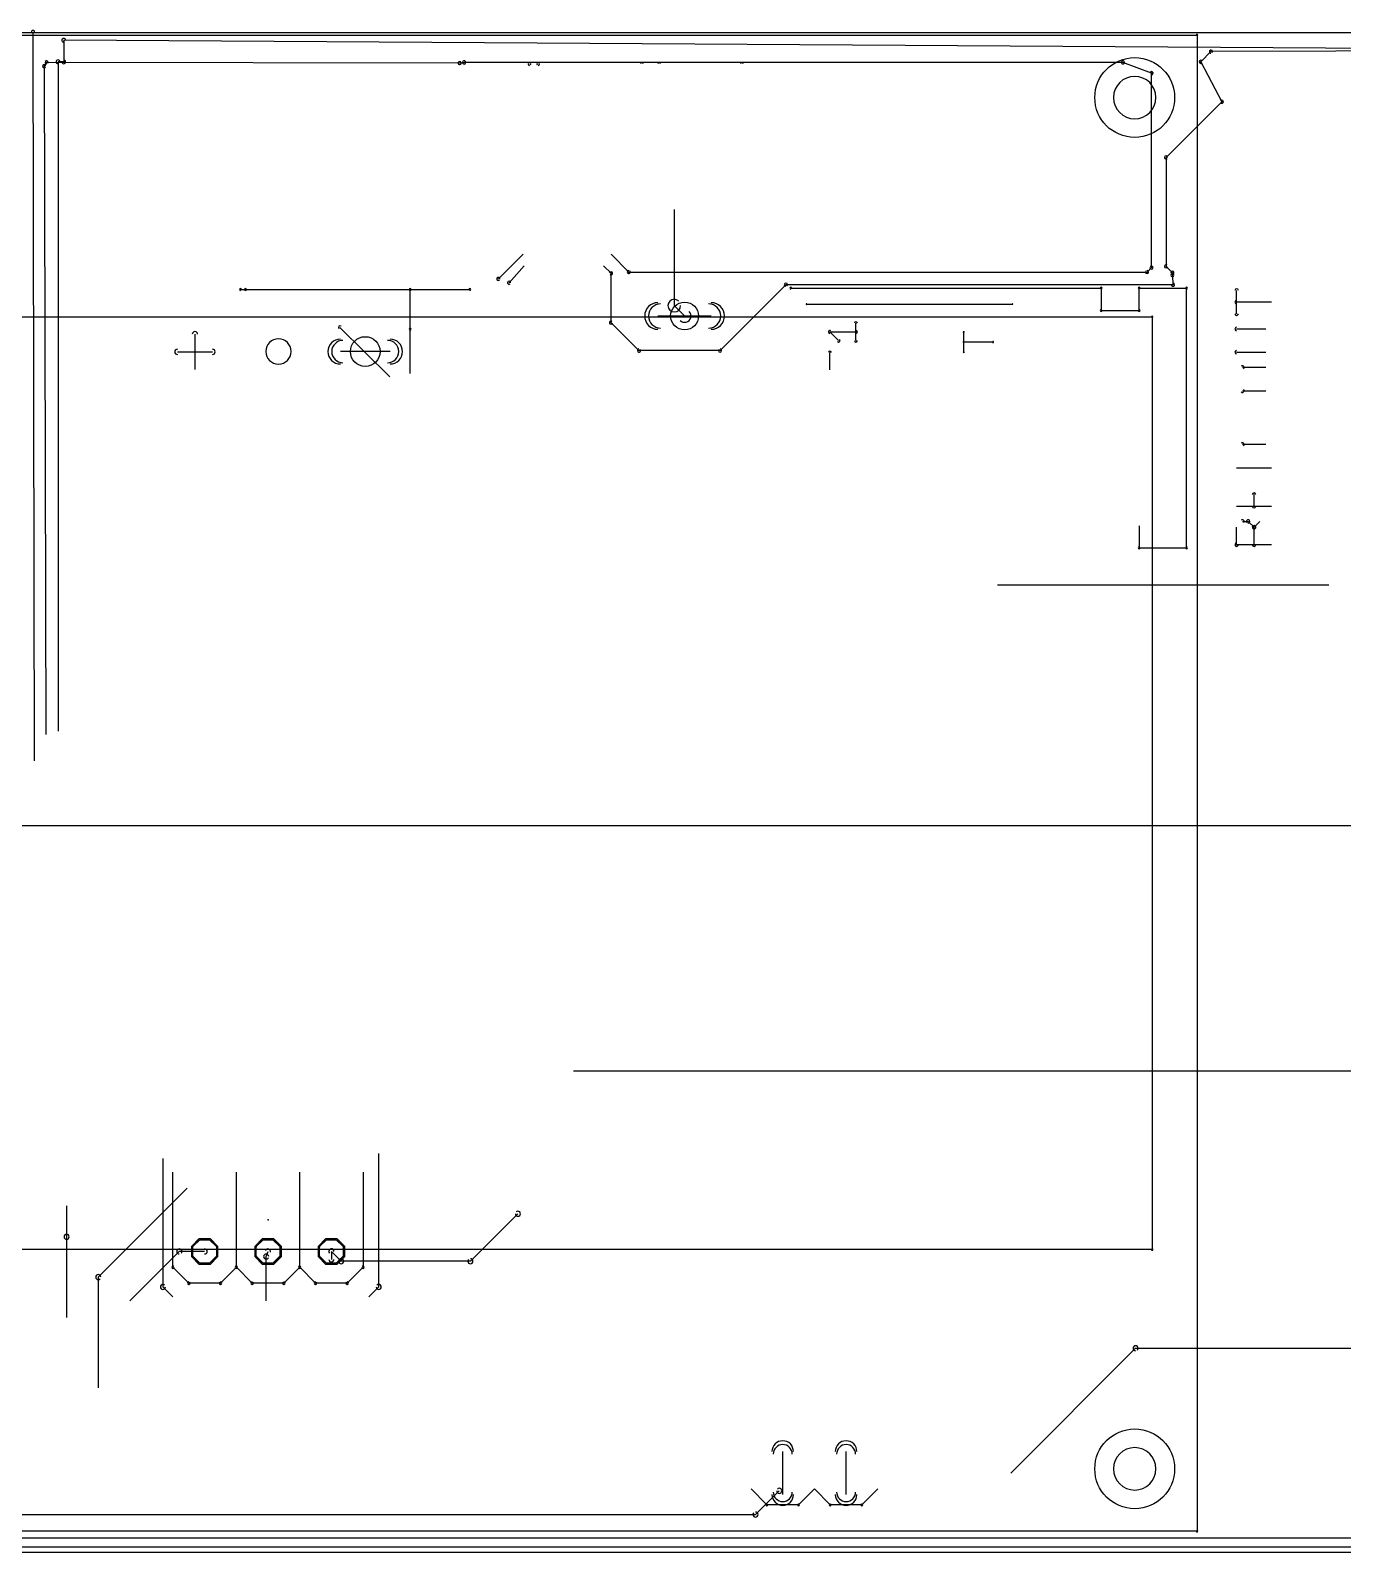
# Model space of a CAD drawing. Header units: millimetres. Extents: x 103 to 292, y -140 to -65.
# Drawn here: x 176 to 228.6, y -126.6 to -65.6 of the extents above; entities that cross this region are included whole.
import ezdxf

# ---------------------------------------------------------------- set-up
doc = ezdxf.new("R2010")
doc.units = ezdxf.units.MM
doc.layers.get('0').update_dxf_attribs({"linetype": 'CONTINUOUS', "lineweight": 0})
for name, color, linetype in [('1', 82, 'CONTINUOUS'), ('16', 175, 'CONTINUOUS'), ('17', 2, 'CONTINUOUS'), ('20', 7, 'CONTINUOUS'), ('21', 253, 'CONTINUOUS'), ('23', 7, 'CONTINUOUS'), ('29', 253, 'CONTINUOUS'), ('30', 253, 'CONTINUOUS'), ('44', 253, 'CONTINUOUS'), ('51', 253, 'CONTINUOUS')]:
    doc.layers.add(name, color=color, linetype=linetype)

# ---------------------------------------------------------------- blocks, each defined once
blk = doc.blocks.new('LONGP100')
for points in [[(-0.5, 0.25, 1), (-0.5, -0.25, 1)], [(0.5, -0.25, 1), (0.5, 0.25, 1)]]:
    blk.add_lwpolyline(points, format="xyb")
blk.add_lwpolyline([(-0.5, 0), (0.5, 0)])
blk = doc.blocks.new('OCTAGONP')
blk.add_lwpolyline([(-0.25, -0.1036), (-0.25, 0.1036), (-0.1036, 0.25), (0.1036, 0.25), (0.25, 0.1036), (0.25, -0.1036), (0.1036, -0.25), (-0.1036, -0.25), (-0.25, -0.1036), (-0.25, 0.1036)])

msp = doc.modelspace()

# ---------------------------------------------------------------- linework, layer by layer
at = {"layer": '1'}
for points in [[(177.3687, -65.8876, 1), (177.3677, -66.04, 1)], [(177.4444, -65.9638, 1), (177.292, -65.9638, 1)], [(177.1396, -66.7512, 1), (177.1396, -66.9036, 1)], [(177.2158, -66.8274, 1), (177.0634, -66.8274, 1)], [(177.292, -66.8274, 1), (177.4444, -66.8274, 1)], [(177.3682, -66.9036, 1), (177.3682, -66.7512, 1)], [(177.5841, -113.952, 1), (177.3809, -113.952, 1)], [(177.3809, -113.952, 1), (177.5841, -113.952, 1)], [(185.5876, -114.747, 1), (185.3844, -114.747, 1)], [(185.3904, -114.7128, 1), (185.5817, -114.7813, 1)], [(185.6554, -114.5755, 1), (185.464, -114.5071, 1)]]:
    msp.add_lwpolyline(points, format="xyb", dxfattribs=at)
for points in [[(238.506, -66.3448), (177.3682, -65.9638)], [(177.3682, -65.9638), (177.3682, -66.8274)], [(177.3682, -66.8274), (177.1396, -66.8274)], [(177.1396, -66.8274), (177.1396, -93.6752)], [(214.8078, -87.8078), (228.092, -87.8078)], [(177.4825, -112.7125), (177.4825, -113.952)], [(177.4825, -113.952), (177.4825, -117.188)], [(185.486, -114.747), (185.5597, -114.5413)], [(185.486, -116.5225), (185.486, -114.747)], [(257.1598, -126.4006), (174.0154, -126.4006)]]:
    msp.add_lwpolyline(points, dxfattribs=at)
at = {"layer": '16'}
for points in [[(223.3676, -66.421), (222.9612, -66.8274)], [(238.4044, -66.3702), (223.3676, -66.421)], [(176.6824, -66.8528), (176.5808, -67.0052)], [(176.5808, -67.0052), (176.657, -93.8022)], [(193.2432, -66.8782), (176.6824, -66.8528)], [(193.421, -66.8528), (193.2432, -66.8782)], [(219.837, -66.8528), (193.421, -66.8528)], [(220.98, -67.2846), (219.837, -66.8528)], [(222.9612, -66.8274), (223.7994, -68.4276)], [(220.98, -75.0824), (220.98, -67.2846)], [(223.7994, -68.4276), (221.5642, -70.6628)], [(221.5642, -70.6628), (221.5642, -75.0316)], [(201.8472, -72.7574), (201.8472, -76.6082)], [(194.7926, -75.5396), (195.7832, -74.549)], [(195.834, -75.0062), (195.2244, -75.692)], [(199.3138, -75.311), (199.009, -75.0062)], [(199.3138, -74.549), (200.025, -75.2602)], [(220.8022, -75.2602), (220.98, -75.0824)], [(221.5642, -75.0316), (221.8182, -75.2856)], [(199.3138, -77.2922), (199.3138, -75.311)], [(200.025, -75.2602), (220.8022, -75.2602)], [(221.8182, -75.2856), (221.8182, -75.3872)], [(221.8182, -75.3872), (221.8436, -75.7682)], [(206.3242, -75.7682), (203.6826, -78.4098)], [(221.8436, -75.7682), (206.3242, -75.7682)], [(201.8472, -76.6082), (202.2617, -77.0226)], [(200.4314, -78.4098), (199.3138, -77.2922)], [(203.6826, -78.4098), (200.4314, -78.4098)], [(245.745, -97.4725), (175.5775, -97.4725)], [(239.0775, -107.315), (197.8025, -107.315)], [(182.3212, -112.0013), (178.7525, -115.57)], [(195.58, -113.03), (193.675, -114.935)], [(182.0037, -114.5413), (180.0225, -116.5225)], [(183.0197, -114.5413), (182.0037, -114.5413)], [(188.0997, -114.5413), (188.0997, -114.8588)], [(188.4934, -114.935), (188.0997, -114.5413)], [(193.675, -114.935), (188.4934, -114.935)], [(178.7525, -115.57), (178.7525, -120.015)], [(215.3412, -123.4313), (220.345, -118.4275)], [(220.345, -118.4275), (231.775, -118.4275)], [(205.105, -125.095), (206.0575, -124.1425)], [(173.99, -125.095), (205.105, -125.095)], [(256.54, -126.0475), (174.625, -126.0475)]]:
    msp.add_lwpolyline(points, dxfattribs=at)
for points in [[(223.3674, -66.3575, 1), (223.3678, -66.4845, 1)], [(223.4125, -66.4659, 1), (223.3227, -66.3761, 1)], [(176.6443, -67.005, 1), (176.5173, -67.0054, 1)], [(176.528, -66.97, 1), (176.6336, -67.0404, 1)], [(176.6825, -66.7893, 1), (176.6823, -66.9163, 1)], [(176.7352, -66.888, 1), (176.6296, -66.8176, 1)], [(193.2342, -66.8153, 1), (193.2522, -66.9411, 1)], [(193.2431, -66.9417, 1), (193.2433, -66.8147, 1)], [(193.421, -66.7893, 1), (193.421, -66.9163, 1)], [(193.43, -66.9157, 1), (193.412, -66.7899, 1)], [(219.8594, -66.7934, 1), (219.8146, -66.9122, 1)], [(219.837, -66.9163, 1), (219.837, -66.7893, 1)], [(223.0175, -66.7979, 1), (222.9049, -66.8569, 1)], [(222.9163, -66.7825, 1), (223.0061, -66.8723, 1)], [(221.0435, -67.2846, 1), (220.9165, -67.2846, 1)], [(220.9576, -67.344, 1), (221.0024, -67.2252, 1)], [(223.8443, -68.4725, 1), (223.7545, -68.3827, 1)], [(223.7431, -68.4571, 1), (223.8557, -68.3981, 1)], [(221.6277, -70.6628, 1), (221.5007, -70.6628, 1)], [(221.5193, -70.6179, 1), (221.6091, -70.7077, 1)], [(220.9165, -75.0824, 1), (221.0435, -75.0824, 1)], [(221.0249, -75.1273, 1), (220.9351, -75.0375, 1)], [(221.6091, -74.9867, 1), (221.5193, -75.0765, 1)], [(221.5007, -75.0316, 1), (221.6277, -75.0316, 1)], [(194.8561, -75.5398, 1), (194.7291, -75.5394, 1)], [(194.7477, -75.4947, 1), (194.8375, -75.5845, 1)], [(195.2879, -75.6922, 1), (195.1609, -75.6918, 1)], [(195.1769, -75.6498, 1), (195.2719, -75.7342, 1)], [(199.3773, -75.311, 1), (199.2503, -75.311, 1)], [(199.2689, -75.3559, 1), (199.3587, -75.2661, 1)], [(200.025, -75.1967, 1), (200.025, -75.3237, 1)], [(199.9801, -75.3051, 1), (200.0699, -75.2153, 1)], [(220.7573, -75.2153, 1), (220.8471, -75.3051, 1)], [(220.8022, -75.3237, 1), (220.8022, -75.1967, 1)], [(221.8817, -75.2856, 1), (221.7547, -75.2856, 1)], [(221.8816, -75.383, 1), (221.7548, -75.3914, 1)], [(221.7547, -75.3872, 1), (221.8817, -75.3872, 1)], [(221.7733, -75.3305, 1), (221.8631, -75.2407, 1)], [(206.3242, -75.7047, 1), (206.3242, -75.8317, 1)], [(206.3691, -75.8131, 1), (206.2793, -75.7233, 1)], [(221.7802, -75.7724, 1), (221.907, -75.764, 1)], [(221.8436, -75.8317, 1), (221.8436, -75.7047, 1)], [(202.0268, -76.4285, 1), (201.6676, -76.7878, 1)], [(201.5932, -76.6082, 1), (202.1012, -76.6082, 1)], [(202.0821, -77.2023, 1), (202.4413, -76.843, 1)], [(199.3587, -77.2473, 1), (199.2689, -77.3371, 1)], [(199.2503, -77.2922, 1), (199.3773, -77.2922, 1)], [(200.4314, -78.3463, 1), (200.4314, -78.4733, 1)], [(200.3865, -78.4547, 1), (200.4763, -78.3649, 1)], [(203.6377, -78.3649, 1), (203.7275, -78.4547, 1)], [(203.6826, -78.4733, 1), (203.6826, -78.3463, 1)], [(195.6518, -113.1018, 1), (195.5082, -112.9582, 1)], [(195.4784, -113.03, 1), (195.6816, -113.03, 1)], [(182.0037, -114.4397, 1), (182.0037, -114.6429, 1)], [(182.0755, -114.6131, 1), (181.9319, -114.4695, 1)], [(183.0197, -114.6429, 1), (183.0197, -114.4397, 1)], [(188.2013, -114.5413, 1), (187.9981, -114.5413, 1)], [(188.1715, -114.4695, 1), (188.0279, -114.6131, 1)], [(187.9981, -114.8588, 1), (188.2013, -114.8588, 1)], [(188.4934, -114.8334, 1), (188.4934, -115.0366, 1)], [(188.4216, -115.0068, 1), (188.5652, -114.8632, 1)], [(193.6032, -114.8632, 1), (193.7468, -115.0068, 1)], [(193.675, -115.0366, 1), (193.675, -114.8334, 1)], [(178.8541, -115.57, 1), (178.6509, -115.57, 1)], [(178.6807, -115.4982, 1), (178.8243, -115.6418, 1)], [(220.345, -118.3259, 1), (220.345, -118.5291, 1)], [(220.4168, -118.4993, 1), (220.2732, -118.3557, 1)], [(205.9559, -124.1425, 1), (206.1591, -124.1425, 1)], [(206.1293, -124.2143, 1), (205.9857, -124.0707, 1)], [(205.0332, -125.0232, 1), (205.1768, -125.1668, 1)], [(205.105, -125.1966, 1), (205.105, -124.9934, 1)]]:
    msp.add_lwpolyline(points, format="xyb", dxfattribs=at)
at = {"layer": '20'}
for points in [[(174.7012, -65.659), (285.5976, -65.659)], [(176.1363, -65.6336), (176.1808, -94.869)], [(256.7305, -126.619), (174.4027, -126.619)]]:
    msp.add_lwpolyline(points, dxfattribs=at)
msp.add_lwpolyline([(176.1998, -65.6335, 1), (176.0728, -65.6337, 1)], format="xyb", dxfattribs=at)
for centre in [(220.3093, -68.2618), (220.3093, -123.2618)]:
    msp.add_circle(centre, 1.6, dxfattribs=at)
at = {"layer": '21'}
for points in [[(124.8093, -65.7618), (222.8093, -65.7618)], [(222.8093, -65.7618), (222.8093, -125.7618)], [(184.4546, -75.9568), (184.6576, -75.9568)], [(184.6576, -75.9568), (191.2616, -75.9568)], [(191.2616, -77.5568), (191.2616, -75.9568)], [(191.2616, -75.9568), (193.6496, -75.9568)], [(206.5162, -75.9114), (218.9622, -75.9114)], [(218.9622, -75.9114), (218.9622, -76.8004)], [(220.4862, -76.8004), (220.4862, -75.9114)], [(220.4862, -75.9114), (222.3912, -75.9114)], [(222.3912, -86.3254), (222.3912, -75.9114)], [(224.3951, -76.9333), (224.3951, -76.0011)], [(207.1512, -76.5464), (215.4062, -76.5464)], [(218.9622, -76.8004), (220.4862, -76.8004)], [(225.7933, -76.4672), (224.3951, -76.4672)], [(126.6093, -77.0618), (221.0093, -77.0618)], [(209.1309, -78.0101), (209.1309, -77.3153)], [(221.0093, -77.0618), (221.0093, -114.4618)], [(182.6308, -77.7564), (182.6308, -79.163)], [(208.436, -78.0101), (208.0886, -77.6627)], [(208.0886, -77.6627), (209.1309, -77.6627)], [(213.4558, -78.4588), (213.4558, -77.6792)], [(214.6252, -78.069), (213.4558, -78.069)], [(225.5603, -77.5447), (224.3951, -77.5447)], [(181.9275, -78.4597), (183.3342, -78.4597)], [(208.0886, -79.1795), (208.0886, -78.4847)], [(224.3951, -78.4769), (225.5603, -78.4769)], [(225.5603, -79.0883), (224.6281, -79.0883)], [(224.6281, -80.0205), (225.5603, -80.0205)], [(225.5603, -82.1756), (224.6281, -82.1756)], [(224.3951, -83.1077), (225.7933, -83.1077)], [(225.0942, -84.6513), (225.0942, -84.1852)], [(224.3951, -84.6513), (225.7933, -84.6513)], [(220.4862, -85.4364), (220.4862, -86.3254)], [(224.6281, -85.2628), (224.8612, -85.2628)], [(224.8612, -85.2628), (225.0942, -85.4958)], [(225.0942, -85.4958), (225.3272, -85.2628)], [(224.3951, -86.1949), (224.3951, -85.4958)], [(225.0942, -86.1949), (225.0942, -85.4958)], [(220.4862, -86.3254), (222.3912, -86.3254)], [(225.7933, -86.1949), (224.3951, -86.1949)], [(181.3458, -110.8151), (181.3458, -115.9662)], [(189.9971, -115.9662), (189.9971, -110.617)], [(221.0093, -114.4618), (126.6093, -114.4618)], [(181.3458, -115.9662), (181.7421, -116.3625)], [(189.6008, -116.3625), (189.9971, -115.9662)], [(204.9272, -124.0663), (205.5622, -124.7013)], [(207.4672, -124.0663), (206.8322, -124.7013)], [(208.1022, -124.7013), (207.4672, -124.0663)], [(210.0072, -124.0663), (209.3722, -124.7013)], [(206.8322, -124.7013), (205.5622, -124.7013)], [(209.3722, -124.7013), (208.1022, -124.7013)], [(222.8093, -125.7618), (124.8093, -125.7618)]]:
    msp.add_lwpolyline(points, dxfattribs=at)
for points in [[(222.841, -65.7618, 1), (222.7775, -65.7618, 1)], [(222.8093, -65.7935, 1), (222.8093, -65.73, 1)], [(196.0458, -66.8583, 1), (196.0458, -66.9726, 1)], [(196.0862, -66.9558, 1), (196.0054, -66.875, 1)], [(196.4337, -66.875, 1), (196.3528, -66.9558, 1)], [(196.3932, -66.9726, 1), (196.3932, -66.8583, 1)], [(200.6068, -66.9154, 1), (200.4925, -66.9154, 1)], [(201.3017, -66.9154, 1), (201.1874, -66.9154, 1)], [(204.615, -66.9154, 1), (204.5007, -66.9154, 1)], [(184.4546, -75.9187, 1), (184.4546, -75.9949, 1)], [(184.4927, -75.9568, 1), (184.4165, -75.9568, 1)], [(184.6957, -75.9568, 1), (184.6195, -75.9568, 1)], [(184.6576, -75.9187, 1), (184.6576, -75.9949, 1)], [(184.6576, -75.9949, 1), (184.6576, -75.9187, 1)], [(191.2997, -75.9568, 1), (191.2235, -75.9568, 1)], [(191.2616, -75.9187, 1), (191.2616, -75.9949, 1)], [(191.2616, -75.9949, 1), (191.2616, -75.9187, 1)], [(193.6877, -75.9568, 1), (193.6115, -75.9568, 1)], [(193.6496, -75.9949, 1), (193.6496, -75.9187, 1)], [(206.5543, -75.9114, 1), (206.4781, -75.9114, 1)], [(206.5162, -75.8733, 1), (206.5162, -75.9495, 1)], [(219.0003, -75.9114, 1), (218.9241, -75.9114, 1)], [(218.9622, -75.9495, 1), (218.9622, -75.8733, 1)], [(220.5243, -75.9114, 1), (220.4481, -75.9114, 1)], [(220.4862, -75.8733, 1), (220.4862, -75.9495, 1)], [(222.4293, -75.9114, 1), (222.3531, -75.9114, 1)], [(222.3912, -75.9495, 1), (222.3912, -75.8733, 1)], [(224.465, -76.0011, 1), (224.3253, -76.0011, 1)], [(207.1639, -76.5464, 1), (207.1385, -76.5464, 1)], [(207.1512, -76.5337, 1), (207.1512, -76.5591, 1)], [(215.4189, -76.5464, 1), (215.3935, -76.5464, 1)], [(215.4062, -76.5591, 1), (215.4062, -76.5337, 1)], [(218.9622, -76.7623, 1), (218.9622, -76.8385, 1)], [(218.9241, -76.8004, 1), (219.0003, -76.8004, 1)], [(220.4481, -76.8004, 1), (220.5243, -76.8004, 1)], [(220.4862, -76.8385, 1), (220.4862, -76.7623, 1)], [(224.3951, -76.3974, 1), (224.3951, -76.5371, 1)], [(209.1881, -77.3153, 1), (209.0737, -77.3153, 1)], [(221.041, -77.0618, 1), (220.9775, -77.0618, 1)], [(221.0093, -77.0935, 1), (221.0093, -77.03, 1)], [(224.3951, -77.4749, 1), (224.3951, -77.6146, 1)], [(224.3253, -76.9333, 1), (224.465, -76.9333, 1)], [(182.7388, -77.7564, 1), (182.5229, -77.7564, 1)], [(185.9788, -78.954, 1), (185.9788, -77.938, 1), (185.9788, -78.954)], [(191.2235, -77.5568, 1), (191.2997, -77.5568, 1)], [(208.0886, -77.6055, 1), (208.0886, -77.7198, 1)], [(208.129, -77.6223, 1), (208.0482, -77.7031, 1)], [(208.3956, -78.0505, 1), (208.4765, -77.9697, 1)], [(209.0737, -78.0101, 1), (209.1881, -78.0101, 1)], [(209.1309, -77.7198, 1), (209.1309, -77.6055, 1)], [(213.4812, -77.6792, 1), (213.4304, -77.6792, 1)], [(213.4558, -78.0436, 1), (213.4558, -78.0944, 1)], [(214.6252, -78.0944, 1), (214.6252, -78.0436, 1)], [(181.9275, -78.3517, 1), (181.9275, -78.5677, 1)], [(183.3342, -78.5677, 1), (183.3342, -78.3517, 1)], [(208.1458, -78.4847, 1), (208.0315, -78.4847, 1)], [(213.4304, -78.4588, 1), (213.4812, -78.4588, 1)], [(224.3951, -78.407, 1), (224.3951, -78.5467, 1)], [(224.6775, -79.1377, 1), (224.5787, -79.039, 1)], [(224.5787, -80.0699, 1), (224.6775, -79.9711, 1)], [(224.6775, -82.225, 1), (224.5787, -82.1262, 1)], [(225.1641, -84.1852, 1), (225.0244, -84.1852, 1)], [(225.0244, -84.6513, 1), (225.1641, -84.6513, 1)], [(224.6775, -85.3122, 1), (224.5787, -85.2134, 1)], [(224.9106, -85.2134, 1), (224.8118, -85.3122, 1)], [(224.8612, -85.3326, 1), (224.8612, -85.1929, 1)], [(225.0448, -85.4464, 1), (225.1436, -85.5452, 1)], [(225.1641, -85.4958, 1), (225.0244, -85.4958, 1)], [(225.0448, -85.5452, 1), (225.1436, -85.4464, 1)], [(220.4862, -86.2873, 1), (220.4862, -86.3635, 1)], [(220.4481, -86.3254, 1), (220.5243, -86.3254, 1)], [(222.3531, -86.3254, 1), (222.4293, -86.3254, 1)], [(222.3912, -86.3635, 1), (222.3912, -86.2873, 1)], [(224.3951, -86.1251, 1), (224.3951, -86.2648, 1)], [(224.3253, -86.1949, 1), (224.465, -86.1949, 1)], [(225.0244, -86.1949, 1), (225.1641, -86.1949, 1)], [(220.9775, -114.4618, 1), (221.041, -114.4618, 1)], [(221.0093, -114.4935, 1), (221.0093, -114.43, 1)], [(181.4177, -115.8944, 1), (181.274, -116.0381, 1)], [(181.2442, -115.9662, 1), (181.4474, -115.9662, 1)], [(189.8955, -115.9662, 1), (190.0987, -115.9662, 1)], [(190.0689, -116.0381, 1), (189.9252, -115.8944, 1)], [(205.5622, -124.6632, 1), (205.5622, -124.7394, 1)], [(205.5353, -124.7282, 1), (205.5891, -124.6744, 1)], [(206.8053, -124.6744, 1), (206.8591, -124.7282, 1)], [(206.8322, -124.7394, 1), (206.8322, -124.6632, 1)], [(208.1022, -124.6632, 1), (208.1022, -124.7394, 1)], [(208.0753, -124.7282, 1), (208.1291, -124.6744, 1)], [(209.3453, -124.6744, 1), (209.3991, -124.7282, 1)], [(209.3722, -124.7394, 1), (209.3722, -124.6632, 1)], [(222.8093, -125.7935, 1), (222.8093, -125.73, 1)], [(222.7775, -125.7618, 1), (222.841, -125.7618, 1)]]:
    msp.add_lwpolyline(points, format="xyb", dxfattribs=at)
at = {"layer": '23'}
msp.add_point((185.5597, -113.2713), dxfattribs=at)
at = {"layer": '29'}
for points in [[(220.3093, -69.1126, 1), (220.3093, -67.4109, 1), (220.3093, -69.1126)], [(220.3093, -124.1126, 1), (220.3093, -122.4109, 1), (220.3093, -124.1126)]]:
    msp.add_lwpolyline(points, format="xyb", dxfattribs=at)
at = {"layer": '30'}
for points in [[(220.3093, -69.1126, 1), (220.3093, -67.4109, 1), (220.3093, -69.1126)], [(220.3093, -124.1126, 1), (220.3093, -122.4109, 1), (220.3093, -124.1126)]]:
    msp.add_lwpolyline(points, format="xyb", dxfattribs=at)
at = {"layer": '44'}
for centre, radius in [((202.2617, -77.0226), 0.5588), ((189.4586, -78.4498), 0.5969), ((183.0197, -114.5413), 0.508), ((185.5597, -114.5413), 0.508), ((188.0997, -114.5413), 0.508)]:
    msp.add_circle(centre, radius, dxfattribs=at)
at = {"layer": '51'}
for points in [[(188.4872, -77.4356, 1), (188.398, -77.526, 1)], [(191.2997, -77.5568, 1), (191.2235, -77.5568, 1)], [(181.7856, -115.1404, 1), (181.7138, -115.2122, 1)], [(181.6989, -115.1763, 1), (181.8005, -115.1763, 1)], [(184.3256, -115.1404, 1), (184.2538, -115.2122, 1)], [(184.2389, -115.1763, 1), (184.3405, -115.1763, 1)], [(184.3256, -115.2122, 1), (184.2538, -115.1404, 1)], [(186.8656, -115.1404, 1), (186.7938, -115.2122, 1)], [(186.7789, -115.1763, 1), (186.8805, -115.1763, 1)], [(186.8656, -115.2122, 1), (186.7938, -115.1404, 1)], [(189.3189, -115.1763, 1), (189.4205, -115.1763, 1)], [(189.4056, -115.2122, 1), (189.3338, -115.1404, 1)], [(182.3847, -115.7605, 1), (182.3847, -115.8621, 1)], [(182.3488, -115.8472, 1), (182.4206, -115.7754, 1)], [(183.6188, -115.7754, 1), (183.6906, -115.8472, 1)], [(183.6547, -115.8621, 1), (183.6547, -115.7605, 1)], [(184.9247, -115.7605, 1), (184.9247, -115.8621, 1)], [(184.8888, -115.8472, 1), (184.9606, -115.7754, 1)], [(186.1588, -115.7754, 1), (186.2306, -115.8472, 1)], [(186.1947, -115.8621, 1), (186.1947, -115.7605, 1)], [(187.4647, -115.7605, 1), (187.4647, -115.8621, 1)], [(187.4288, -115.8472, 1), (187.5006, -115.7754, 1)], [(188.6988, -115.7754, 1), (188.7706, -115.8472, 1)], [(188.7347, -115.8621, 1), (188.7347, -115.7605, 1)]]:
    msp.add_lwpolyline(points, format="xyb", dxfattribs=at)
for points in [[(190.4496, -79.4618), (188.4426, -77.4808)], [(191.2616, -79.3348), (191.2616, -77.5568)], [(181.7497, -115.1763), (181.7497, -111.3663)], [(184.2897, -115.1763), (184.2897, -111.3663)], [(186.8297, -115.1763), (186.8297, -111.3663)], [(189.3697, -111.3663), (189.3697, -115.1763)], [(182.3847, -115.8113), (181.7497, -115.1763)], [(184.2897, -115.1763), (183.6547, -115.8113)], [(184.9247, -115.8113), (184.2897, -115.1763)], [(186.8297, -115.1763), (186.1947, -115.8113)], [(187.4647, -115.8113), (186.8297, -115.1763)], [(189.3697, -115.1763), (188.7347, -115.8113)], [(183.6547, -115.8113), (182.3847, -115.8113)], [(186.1947, -115.8113), (184.9247, -115.8113)], [(188.7347, -115.8113), (187.4647, -115.8113)]]:
    msp.add_lwpolyline(points, dxfattribs=at)

# ---------------------------------------------------------------- block references
at = {"layer": '17', "xscale": 1.9304, "yscale": 1.9304}
msp.add_blockref('LONGP100', (202.2617, -77.0226), dxfattribs=at)
msp.add_blockref('LONGP100', (202.2617, -77.0226), dxfattribs=at)
at = {"layer": '17'}
for name, p, xscale, yscale, rotation in [('LONGP100', (189.4586, -78.4498), 1.7907, 1.7907, 180), ('LONGP100', (189.4586, -78.4498), 1.7907, 1.7907, 180), ('OCTAGONP', (183.0197, -114.5413), 1.8796, 1.8796, 180), ('OCTAGONP', (183.0197, -114.5413), 1.8796, 1.8796, 180), ('OCTAGONP', (185.5597, -114.5413), 1.8796, 1.8796, 180), ('OCTAGONP', (185.5597, -114.5413), 1.8796, 1.8796, 180), ('OCTAGONP', (188.0997, -114.5413), 1.8796, 1.8796, 180), ('OCTAGONP', (188.0997, -114.5413), 1.8796, 1.8796, 180), ('LONGP100', (206.1972, -123.4313), 1.524, 1.524, 90), ('LONGP100', (206.1972, -123.4313), 1.524, 1.524, 90), ('LONGP100', (208.7372, -123.4313), 1.524, 1.524, 90), ('LONGP100', (208.7372, -123.4313), 1.524, 1.524, 90)]:
    msp.add_blockref(name, p, dxfattribs=dict(at, xscale=xscale, yscale=yscale, rotation=rotation))
at = {"layer": '29', "xscale": 2.1336, "yscale": 2.1336}
msp.add_blockref('LONGP100', (202.2617, -77.0226), dxfattribs=at)
at = {"layer": '29'}
for name, p, xscale, yscale, rotation in [('LONGP100', (189.4586, -78.4498), 1.9939, 1.9939, 180), ('OCTAGONP', (183.0197, -114.5413), 2.0828, 2.0828, 180), ('OCTAGONP', (185.5597, -114.5413), 2.0828, 2.0828, 180), ('OCTAGONP', (188.0997, -114.5413), 2.0828, 2.0828, 180), ('LONGP100', (206.1972, -123.4313), 1.7272, 1.7272, 90), ('LONGP100', (208.7372, -123.4313), 1.7272, 1.7272, 90)]:
    msp.add_blockref(name, p, dxfattribs=dict(at, xscale=xscale, yscale=yscale, rotation=rotation))
at = {"layer": '30', "xscale": 2.1336, "yscale": 2.1336}
msp.add_blockref('LONGP100', (202.2617, -77.0226), dxfattribs=at)
at = {"layer": '30'}
for name, p, xscale, yscale, rotation in [('LONGP100', (189.4586, -78.4498), 1.9939, 1.9939, 180), ('OCTAGONP', (183.0197, -114.5413), 2.0828, 2.0828, 180), ('OCTAGONP', (185.5597, -114.5413), 2.0828, 2.0828, 180), ('OCTAGONP', (188.0997, -114.5413), 2.0828, 2.0828, 180), ('LONGP100', (206.1972, -123.4313), 1.7272, 1.7272, 90), ('LONGP100', (208.7372, -123.4313), 1.7272, 1.7272, 90)]:
    msp.add_blockref(name, p, dxfattribs=dict(at, xscale=xscale, yscale=yscale, rotation=rotation))

doc.saveas('drawing.dxf')
